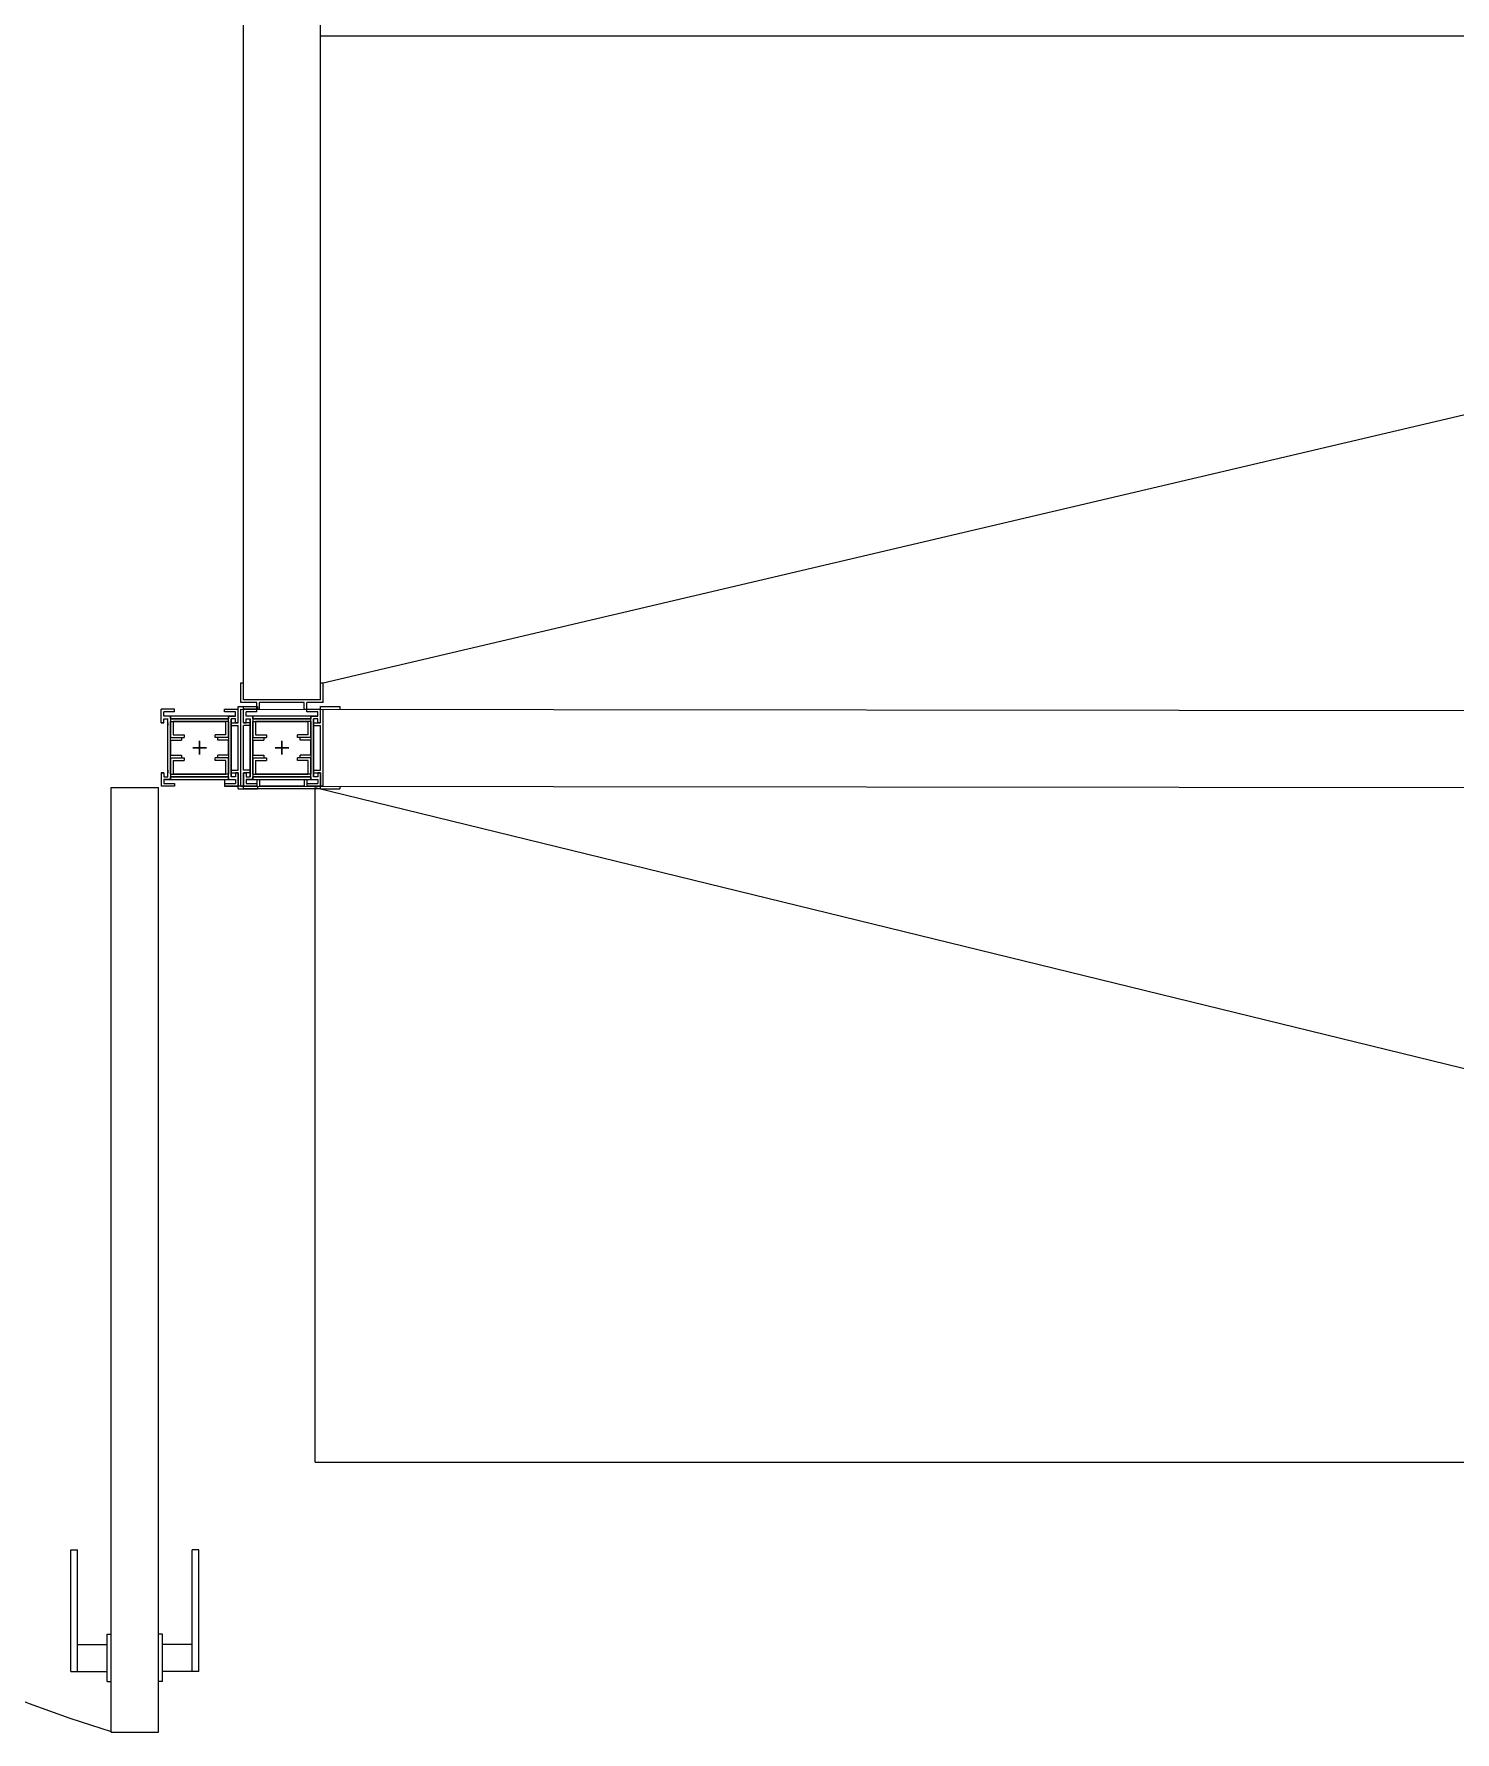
# Model space of a CAD drawing. Header units: centimetres. Extents: x -15 to 273, y 1 to 137.
# Drawn here: x 0.92 to 1.974, y 82.84 to 84.099 of the extents above; entities that cross this region are included whole.
import ezdxf

# ---------------------------------------------------------------- set-up
doc = ezdxf.new("R2010")
doc.units = ezdxf.units.CM
doc.header["$LTSCALE"] = 0.003
doc.header["$MEASUREMENT"] = 0
for name, color, linetype in [('ALV', 2, 'CONTINUOUS'), ('DIV', 2, 'CONTINUOUS'), ('MACANETA', 2, 'CONTINUOUS'), ('PORTA', 2, 'CONTINUOUS')]:
    doc.layers.add(name, color=color, linetype=linetype)

msp = doc.modelspace()

# ---------------------------------------------------------------- linework, layer by layer
at = {"layer": 'ALV', "ltscale": 10}
for p, q in [((1.1345, 83.6176, 0.0057), (3.1739, 84.0971, 1.35)), ((1.1287, 83.0401, -1.0305), (1.1287, 83.5401, 0.3)), ((1.1287, 83.5401, 0.3), (3.1739, 83.0401, 1.35))]:
    msp.add_line(p, q, dxfattribs=at)
at = {"layer": 'DIV'}
for p, q in [((1.0755, 83.6052, 0.0057), (1.0755, 84.146, 0.0057)), ((1.1325, 83.6052, 0.0057), (1.1325, 84.146, 0.0057)), ((1.1325, 84.0971, 0.0057), (3.1739, 84.0971, 1.35)), ((1.0735, 83.6176, 0.0057), (1.0755, 83.6176, 0.0057)), ((1.0735, 83.6032, 0.0057), (1.0735, 83.6176, 0.0057)), ((1.1325, 83.6176, 0.0057), (1.1345, 83.6176, 0.0057)), ((1.1345, 83.6032, 0.0057), (1.1345, 83.6176, 0.0057)), ((1.0715, 83.6001, 0.0057), (1.0859, 83.6001, 0.0057)), ((1.0715, 83.5881, 0.0057), (1.0715, 83.6001, 0.0057)), ((1.0855, 83.6032, 0.0057), (1.0735, 83.6032, 0.0057)), ((1.1325, 83.6052, 0.0057), (1.0755, 83.6052, 0.0057)), ((1.0755, 83.5881, 0.0057), (1.0755, 83.6001, 0.0057)), ((1.0855, 83.5982, 0.0057), (1.0855, 83.6032, 0.0057)), ((1.0859, 83.6001, 0.0057), (1.0859, 83.5981, 0.0057)), ((1.0875, 83.5982, 0.0057), (1.0875, 83.6032, 0.0057)), ((1.1205, 83.6032, 0.0057), (1.0875, 83.6032, 0.0057)), ((1.1205, 83.5982, 0.0057), (1.1205, 83.6032, 0.0057)), ((1.1225, 83.5982, 0.0057), (1.1225, 83.6032, 0.0057)), ((1.1345, 83.6032, 0.0057), (1.1225, 83.6032, 0.0057)), ((1.1325, 83.6001, 0.0057), (1.1469, 83.6001, 0.0057)), ((1.1325, 83.5881, 0.0057), (1.1325, 83.6001, 0.0057)), ((1.1469, 83.6001, 0.0057), (1.1469, 83.5981, 0.0057)), ((1.0245, 83.5981, 0.0057), (1.0145, 83.5981, 0.0057)), ((1.0245, 83.5981, 0.0057), (1.0145, 83.5981, 0.0057)), ((1.0145, 83.5881, 0.0057), (1.0145, 83.5981, 0.0057)), ((1.0165, 83.5881, 0.0057), (1.0145, 83.5881, 0.0057)), ((1.0145, 83.5881, 0.0057), (1.0165, 83.5881, 0.0057)), ((1.0165, 83.5931, 0.0057), (1.0165, 83.5961, 0.0057)), ((1.0245, 83.5961, 0.0057), (1.0165, 83.5961, 0.0057)), ((1.0165, 83.5931, 0.0057), (1.0165, 83.5961, 0.0057)), ((1.0245, 83.5961, 0.0057), (1.0165, 83.5961, 0.0057)), ((1.0695, 83.5931, 0.0057), (1.0165, 83.5931, 0.0057)), ((1.0215, 83.5931, 0.0057), (1.0165, 83.5931, 0.0057)), ((1.0695, 83.5931, 0.0057), (1.0165, 83.5931, 0.0057)), ((1.0215, 83.5931, 0.0057), (1.0165, 83.5931, 0.0057)), ((1.0165, 83.5911, 0.0057), (1.0195, 83.5911, 0.0057)), ((1.0165, 83.5881, 0.0057), (1.0165, 83.5911, 0.0057)), ((1.0165, 83.5881, 0.0057), (1.0165, 83.5911, 0.0057)), ((1.0165, 83.5911, 0.0057), (1.0195, 83.5911, 0.0057)), ((1.0195, 83.5481, 0.0057), (1.0195, 83.5911, 0.0057)), ((1.0195, 83.5881, 0.0057), (1.0195, 83.5861, 0.0057)), ((1.0215, 83.5931, 0.0057), (1.0215, 83.5771, 0.0057)), ((1.0215, 83.5911, 0.0057), (1.0215, 83.5931, 0.0057)), ((1.0645, 83.5911, 0.0057), (1.0215, 83.5911, 0.0057)), ((1.0215, 83.5911, 0.0057), (1.0645, 83.5911, 0.0057)), ((1.0215, 83.5891, 0.0057), (1.0625, 83.5891, 0.0057)), ((1.0215, 83.5501, 0.0057), (1.0215, 83.5891, 0.0057)), ((1.0645, 83.5891, 0.0057), (1.0235, 83.5891, 0.0057)), ((1.0235, 83.5891, 0.0057), (1.0235, 83.5791, 0.0057)), ((1.0245, 83.5961, 0.0057), (1.0245, 83.5981, 0.0057)), ((1.0245, 83.5961, 0.0057), (1.0245, 83.5981, 0.0057)), ((1.0615, 83.5981, 0.0057), (1.0715, 83.5981, 0.0057)), ((1.0615, 83.5961, 0.0057), (1.0615, 83.5981, 0.0057)), ((1.0615, 83.5961, 0.0057), (1.0615, 83.5981, 0.0057)), ((1.0615, 83.5981, 0.0057), (1.0715, 83.5981, 0.0057)), ((1.0695, 83.5961, 0.0057), (1.0615, 83.5961, 0.0057)), ((1.0695, 83.5961, 0.0057), (1.0615, 83.5961, 0.0057)), ((1.0625, 83.5791, 0.0057), (1.0625, 83.5891, 0.0057)), ((1.0645, 83.5931, 0.0057), (1.0645, 83.5911, 0.0057)), ((1.0645, 83.5931, 0.0057), (1.0695, 83.5931, 0.0057)), ((1.0645, 83.5771, 0.0057), (1.0645, 83.5931, 0.0057)), ((1.0645, 83.5931, 0.0057), (1.0695, 83.5931, 0.0057)), ((1.0645, 83.5891, 0.0057), (1.0645, 83.5501, 0.0057)), ((1.0695, 83.5911, 0.0057), (1.0665, 83.5911, 0.0057)), ((1.0665, 83.5911, 0.0057), (1.0665, 83.5481, 0.0057)), ((1.0665, 83.5481, 0.0057), (1.0665, 83.5911, 0.0057)), ((1.0695, 83.5911, 0.0057), (1.0665, 83.5911, 0.0057)), ((1.0665, 83.5881, 0.0057), (1.0715, 83.5881, 0.0057)), ((1.0665, 83.5881, 0.0057), (1.0665, 83.5861, 0.0057)), ((1.0695, 83.5931, 0.0057), (1.0695, 83.5961, 0.0057)), ((1.0695, 83.5931, 0.0057), (1.0695, 83.5961, 0.0057)), ((1.0695, 83.5881, 0.0057), (1.0695, 83.5911, 0.0057)), ((1.0695, 83.5881, 0.0057), (1.0695, 83.5911, 0.0057)), ((1.0695, 83.5881, 0.0057), (1.0715, 83.5881, 0.0057)), ((1.0715, 83.5881, 0.0057), (1.0695, 83.5881, 0.0057)), ((1.0715, 83.5881, 0.0057), (1.0715, 83.5981, 0.0057)), ((1.0715, 83.5881, 0.0057), (1.0715, 83.5981, 0.0057)), ((1.0735, 83.5981, 0.0057), (2.1578, 83.5971, -2.9112)), ((1.0735, 83.5411, 0.0057), (1.0735, 83.5981, 0.0057)), ((1.0735, 83.5411, 0.0057), (1.0735, 83.5981, 0.0057)), ((1.0855, 83.5981, 0.0057), (1.0755, 83.5981, 0.0057)), ((1.0755, 83.5881, 0.0057), (1.0755, 83.5981, 0.0057)), ((1.0855, 83.5981, 0.0057), (1.0755, 83.5981, 0.0057)), ((1.0755, 83.5881, 0.0057), (1.0755, 83.5981, 0.0057)), ((1.0775, 83.5881, 0.0057), (1.0755, 83.5881, 0.0057)), ((1.0805, 83.5881, 0.0057), (1.0755, 83.5881, 0.0057)), ((1.0755, 83.5881, 0.0057), (1.0775, 83.5881, 0.0057)), ((1.0775, 83.5931, 0.0057), (1.0775, 83.5961, 0.0057)), ((1.0855, 83.5961, 0.0057), (1.0775, 83.5961, 0.0057)), ((1.0775, 83.5931, 0.0057), (1.0775, 83.5961, 0.0057)), ((1.0855, 83.5961, 0.0057), (1.0775, 83.5961, 0.0057)), ((1.1305, 83.5931, 0.0057), (1.0775, 83.5931, 0.0057)), ((1.0825, 83.5931, 0.0057), (1.0775, 83.5931, 0.0057)), ((1.1305, 83.5931, 0.0057), (1.0775, 83.5931, 0.0057)), ((1.0825, 83.5931, 0.0057), (1.0775, 83.5931, 0.0057)), ((1.0775, 83.5911, 0.0057), (1.0805, 83.5911, 0.0057)), ((1.0775, 83.5881, 0.0057), (1.0775, 83.5911, 0.0057)), ((1.0775, 83.5881, 0.0057), (1.0775, 83.5911, 0.0057)), ((1.0775, 83.5911, 0.0057), (1.0805, 83.5911, 0.0057)), ((1.0805, 83.5911, 0.0057), (1.0805, 83.5481, 0.0057)), ((1.0805, 83.5481, 0.0057), (1.0805, 83.5911, 0.0057)), ((1.0805, 83.5881, 0.0057), (1.0805, 83.5861, 0.0057)), ((1.0825, 83.5931, 0.0057), (1.0825, 83.5771, 0.0057)), ((1.0825, 83.5911, 0.0057), (1.0825, 83.5931, 0.0057)), ((1.1255, 83.5911, 0.0057), (1.0825, 83.5911, 0.0057)), ((1.0825, 83.5911, 0.0057), (1.1255, 83.5911, 0.0057)), ((1.0825, 83.5891, 0.0057), (1.1235, 83.5891, 0.0057)), ((1.0825, 83.5501, 0.0057), (1.0825, 83.5891, 0.0057)), ((1.1255, 83.5891, 0.0057), (1.0845, 83.5891, 0.0057)), ((1.0845, 83.5891, 0.0057), (1.0845, 83.5791, 0.0057)), ((1.0855, 83.5982, 0.0057), (1.0875, 83.5982, 0.0057)), ((1.0855, 83.5961, 0.0057), (1.0855, 83.5981, 0.0057)), ((1.0855, 83.5961, 0.0057), (1.0855, 83.5981, 0.0057)), ((1.1205, 83.5982, 0.0057), (1.1225, 83.5982, 0.0057)), ((1.1225, 83.5981, 0.0057), (1.1325, 83.5981, 0.0057)), ((1.1225, 83.5961, 0.0057), (1.1225, 83.5981, 0.0057)), ((1.1225, 83.5961, 0.0057), (1.1225, 83.5981, 0.0057)), ((1.1225, 83.5981, 0.0057), (1.1325, 83.5981, 0.0057)), ((1.1305, 83.5961, 0.0057), (1.1225, 83.5961, 0.0057)), ((1.1305, 83.5961, 0.0057), (1.1225, 83.5961, 0.0057)), ((1.1235, 83.5791, 0.0057), (1.1235, 83.5891, 0.0057)), ((1.1255, 83.5931, 0.0057), (1.1255, 83.5911, 0.0057)), ((1.1255, 83.5931, 0.0057), (1.1305, 83.5931, 0.0057)), ((1.1255, 83.5771, 0.0057), (1.1255, 83.5931, 0.0057)), ((1.1255, 83.5931, 0.0057), (1.1305, 83.5931, 0.0057)), ((1.1255, 83.5891, 0.0057), (1.1255, 83.5501, 0.0057)), ((1.1305, 83.5911, 0.0057), (1.1275, 83.5911, 0.0057)), ((1.1275, 83.5911, 0.0057), (1.1275, 83.5481, 0.0057)), ((1.1275, 83.5481, 0.0057), (1.1275, 83.5911, 0.0057)), ((1.1305, 83.5911, 0.0057), (1.1275, 83.5911, 0.0057)), ((1.1275, 83.5881, 0.0057), (1.1325, 83.5881, 0.0057)), ((1.1275, 83.5881, 0.0057), (1.1275, 83.5861, 0.0057)), ((1.1305, 83.5931, 0.0057), (1.1305, 83.5961, 0.0057)), ((1.1305, 83.5931, 0.0057), (1.1305, 83.5961, 0.0057)), ((1.1305, 83.5881, 0.0057), (1.1305, 83.5911, 0.0057)), ((1.1305, 83.5881, 0.0057), (1.1305, 83.5911, 0.0057)), ((1.1305, 83.5881, 0.0057), (1.1325, 83.5881, 0.0057)), ((1.1325, 83.5881, 0.0057), (1.1305, 83.5881, 0.0057)), ((1.1325, 83.5881, 0.0057), (1.1325, 83.5981, 0.0057)), ((1.1325, 83.5881, 0.0057), (1.1325, 83.5981, 0.0057)), ((1.1345, 83.5411, 0.0057), (1.1345, 83.5981, 0.0057)), ((1.0215, 83.5771, 0.0057), (1.0315, 83.5771, 0.0057)), ((1.0215, 83.5751, 0.0057), (1.0295, 83.5751, 0.0057)), ((1.0215, 83.5751, 0.0057), (1.0215, 83.5641, 0.0057)), ((1.0235, 83.5791, 0.0057), (1.0315, 83.5791, 0.0057)), ((1.0295, 83.5771, 0.0057), (1.0295, 83.5751, 0.0057)), ((1.0315, 83.5791, 0.0057), (1.0315, 83.5771, 0.0057)), ((1.043, 83.5645, 0.0057), (1.043, 83.5747, 0.0057)), ((1.043, 83.5645, 0.0057), (1.043, 83.5747, 0.0057)), ((1.043, 83.5645, 0.0057), (1.043, 83.5747, 0.0057)), ((1.043, 83.5647, 0.0057), (1.043, 83.5745, 0.0057)), ((1.043, 83.5745, 0.0057), (1.043, 83.5647, 0.0057)), ((1.0625, 83.5791, 0.0057), (1.0545, 83.5791, 0.0057)), ((1.0545, 83.5771, 0.0057), (1.0545, 83.5791, 0.0057)), ((1.0645, 83.5771, 0.0057), (1.0545, 83.5771, 0.0057)), ((1.0565, 83.5751, 0.0057), (1.0565, 83.5771, 0.0057)), ((1.0645, 83.5751, 0.0057), (1.0565, 83.5751, 0.0057)), ((1.0645, 83.5641, 0.0057), (1.0645, 83.5751, 0.0057)), ((1.0665, 83.5861, 0.0057), (1.0715, 83.5861, 0.0057)), ((1.0715, 83.5531, 0.0057), (1.0715, 83.5861, 0.0057)), ((1.0805, 83.5861, 0.0057), (1.0755, 83.5861, 0.0057)), ((1.0755, 83.5531, 0.0057), (1.0755, 83.5861, 0.0057)), ((1.0825, 83.5771, 0.0057), (1.0925, 83.5771, 0.0057)), ((1.0825, 83.5751, 0.0057), (1.0905, 83.5751, 0.0057)), ((1.0825, 83.5751, 0.0057), (1.0825, 83.5641, 0.0057)), ((1.0845, 83.5791, 0.0057), (1.0925, 83.5791, 0.0057)), ((1.0905, 83.5771, 0.0057), (1.0905, 83.5751, 0.0057)), ((1.0925, 83.5791, 0.0057), (1.0925, 83.5771, 0.0057)), ((1.104, 83.5645, 0.0057), (1.104, 83.5747, 0.0057)), ((1.104, 83.5645, 0.0057), (1.104, 83.5747, 0.0057)), ((1.104, 83.5645, 0.0057), (1.104, 83.5747, 0.0057)), ((1.104, 83.5647, 0.0057), (1.104, 83.5745, 0.0057)), ((1.104, 83.5745, 0.0057), (1.104, 83.5647, 0.0057)), ((1.1235, 83.5791, 0.0057), (1.1155, 83.5791, 0.0057)), ((1.1155, 83.5771, 0.0057), (1.1155, 83.5791, 0.0057)), ((1.1255, 83.5771, 0.0057), (1.1155, 83.5771, 0.0057)), ((1.1175, 83.5751, 0.0057), (1.1175, 83.5771, 0.0057)), ((1.1255, 83.5751, 0.0057), (1.1175, 83.5751, 0.0057)), ((1.1255, 83.5641, 0.0057), (1.1255, 83.5751, 0.0057)), ((1.1275, 83.5861, 0.0057), (1.1325, 83.5861, 0.0057)), ((1.1325, 83.5531, 0.0057), (1.1325, 83.5861, 0.0057)), ((1.0215, 83.5641, 0.0057), (1.0295, 83.5641, 0.0057)), ((1.0215, 83.5621, 0.0057), (1.0315, 83.5621, 0.0057)), ((1.0215, 83.5621, 0.0057), (1.0215, 83.5461, 0.0057)), ((1.0295, 83.5641, 0.0057), (1.0295, 83.5621, 0.0057)), ((1.0315, 83.5621, 0.0057), (1.0315, 83.5601, 0.0057)), ((1.0379, 83.5696, 0.0057), (1.0481, 83.5696, 0.0057)), ((1.0379, 83.5696, 0.0057), (1.0481, 83.5696, 0.0057)), ((1.0481, 83.5696, 0.0057), (1.0379, 83.5696, 0.0057)), ((1.0479, 83.5696, 0.0057), (1.038, 83.5696, 0.0057)), ((1.038, 83.5696, 0.0057), (1.0479, 83.5696, 0.0057)), ((1.0645, 83.5621, 0.0057), (1.0545, 83.5621, 0.0057)), ((1.0545, 83.5601, 0.0057), (1.0545, 83.5621, 0.0057)), ((1.0645, 83.5641, 0.0057), (1.0565, 83.5641, 0.0057)), ((1.0565, 83.5621, 0.0057), (1.0565, 83.5641, 0.0057)), ((1.0645, 83.5461, 0.0057), (1.0645, 83.5621, 0.0057)), ((1.0825, 83.5641, 0.0057), (1.0905, 83.5641, 0.0057)), ((1.0825, 83.5621, 0.0057), (1.0925, 83.5621, 0.0057)), ((1.0825, 83.5621, 0.0057), (1.0825, 83.5461, 0.0057)), ((1.0905, 83.5641, 0.0057), (1.0905, 83.5621, 0.0057)), ((1.0925, 83.5621, 0.0057), (1.0925, 83.5601, 0.0057)), ((1.0989, 83.5696, 0.0057), (1.1091, 83.5696, 0.0057)), ((1.0989, 83.5696, 0.0057), (1.1091, 83.5696, 0.0057)), ((1.1091, 83.5696, 0.0057), (1.0989, 83.5696, 0.0057)), ((1.1089, 83.5696, 0.0057), (1.099, 83.5696, 0.0057)), ((1.099, 83.5696, 0.0057), (1.1089, 83.5696, 0.0057)), ((1.1255, 83.5621, 0.0057), (1.1155, 83.5621, 0.0057)), ((1.1155, 83.5601, 0.0057), (1.1155, 83.5621, 0.0057)), ((1.1255, 83.5641, 0.0057), (1.1175, 83.5641, 0.0057)), ((1.1175, 83.5621, 0.0057), (1.1175, 83.5641, 0.0057)), ((1.1255, 83.5461, 0.0057), (1.1255, 83.5621, 0.0057)), ((1.0145, 83.5511, 0.0057), (1.0165, 83.5511, 0.0057)), ((1.0145, 83.5511, 0.0057), (1.0145, 83.5411, 0.0057)), ((1.0165, 83.5511, 0.0057), (1.0145, 83.5511, 0.0057)), ((1.0165, 83.5511, 0.0057), (1.0165, 83.5481, 0.0057)), ((1.0165, 83.5511, 0.0057), (1.0165, 83.5481, 0.0057)), ((1.0195, 83.5531, 0.0057), (1.0195, 83.5511, 0.0057)), ((1.0215, 83.5501, 0.0057), (1.0625, 83.5501, 0.0057)), ((1.0235, 83.5601, 0.0057), (1.0315, 83.5601, 0.0057)), ((1.0235, 83.5601, 0.0057), (1.0235, 83.5501, 0.0057)), ((1.0645, 83.5501, 0.0057), (1.0235, 83.5501, 0.0057)), ((1.0625, 83.5601, 0.0057), (1.0545, 83.5601, 0.0057)), ((1.0625, 83.5501, 0.0057), (1.0625, 83.5601, 0.0057)), ((1.0665, 83.5531, 0.0057), (1.0715, 83.5531, 0.0057)), ((1.0665, 83.5531, 0.0057), (1.0665, 83.5511, 0.0057)), ((1.0665, 83.5511, 0.0057), (1.0715, 83.5511, 0.0057)), ((1.0715, 83.5511, 0.0057), (1.0695, 83.5511, 0.0057)), ((1.0695, 83.5511, 0.0057), (1.0695, 83.5481, 0.0057)), ((1.0695, 83.5511, 0.0057), (1.0695, 83.5481, 0.0057)), ((1.0695, 83.5511, 0.0057), (1.0715, 83.5511, 0.0057)), ((1.0715, 83.5391, 0.0057), (1.0715, 83.5511, 0.0057)), ((1.0715, 83.5511, 0.0057), (1.0715, 83.5411, 0.0057)), ((1.0715, 83.5511, 0.0057), (1.0715, 83.5411, 0.0057)), ((1.0805, 83.5531, 0.0057), (1.0755, 83.5531, 0.0057)), ((1.0755, 83.5511, 0.0057), (1.0775, 83.5511, 0.0057)), ((1.0755, 83.5511, 0.0057), (1.0755, 83.5411, 0.0057)), ((1.0805, 83.5511, 0.0057), (1.0755, 83.5511, 0.0057)), ((1.0755, 83.5391, 0.0057), (1.0755, 83.5511, 0.0057)), ((1.0755, 83.5511, 0.0057), (1.0755, 83.5411, 0.0057)), ((1.0775, 83.5511, 0.0057), (1.0755, 83.5511, 0.0057)), ((1.0775, 83.5511, 0.0057), (1.0775, 83.5481, 0.0057)), ((1.0775, 83.5511, 0.0057), (1.0775, 83.5481, 0.0057)), ((1.0805, 83.5531, 0.0057), (1.0805, 83.5511, 0.0057)), ((1.0825, 83.5501, 0.0057), (1.1235, 83.5501, 0.0057)), ((1.0845, 83.5601, 0.0057), (1.0925, 83.5601, 0.0057)), ((1.0845, 83.5601, 0.0057), (1.0845, 83.5501, 0.0057)), ((1.1255, 83.5501, 0.0057), (1.0845, 83.5501, 0.0057)), ((1.1235, 83.5601, 0.0057), (1.1155, 83.5601, 0.0057)), ((1.1235, 83.5501, 0.0057), (1.1235, 83.5601, 0.0057)), ((1.1275, 83.5531, 0.0057), (1.1325, 83.5531, 0.0057)), ((1.1275, 83.5531, 0.0057), (1.1275, 83.5511, 0.0057)), ((1.1275, 83.5511, 0.0057), (1.1325, 83.5511, 0.0057)), ((1.1325, 83.5511, 0.0057), (1.1305, 83.5511, 0.0057)), ((1.1305, 83.5511, 0.0057), (1.1305, 83.5481, 0.0057)), ((1.1305, 83.5511, 0.0057), (1.1305, 83.5481, 0.0057)), ((1.1305, 83.5511, 0.0057), (1.1325, 83.5511, 0.0057)), ((1.1325, 83.5391, 0.0057), (1.1325, 83.5511, 0.0057)), ((1.1325, 83.5511, 0.0057), (1.1325, 83.5411, 0.0057)), ((1.1325, 83.5511, 0.0057), (1.1325, 83.5411, 0.0057)), ((1.0245, 83.5411, 0.0057), (1.0145, 83.5411, 0.0057)), ((1.0245, 83.5411, 0.0057), (1.0145, 83.5411, 0.0057)), ((1.0165, 83.5481, 0.0057), (1.0195, 83.5481, 0.0057)), ((1.0165, 83.5481, 0.0057), (1.0195, 83.5481, 0.0057)), ((1.0165, 83.5461, 0.0057), (1.0695, 83.5461, 0.0057)), ((1.0215, 83.5461, 0.0057), (1.0165, 83.5461, 0.0057)), ((1.0165, 83.5461, 0.0057), (1.0165, 83.5431, 0.0057)), ((1.0165, 83.5461, 0.0057), (1.0695, 83.5461, 0.0057)), ((1.0165, 83.5461, 0.0057), (1.0165, 83.5431, 0.0057)), ((1.0215, 83.5461, 0.0057), (1.0165, 83.5461, 0.0057)), ((1.0165, 83.5431, 0.0057), (1.0245, 83.5431, 0.0057)), ((1.0165, 83.5431, 0.0057), (1.0245, 83.5431, 0.0057)), ((1.0645, 83.5481, 0.0057), (1.0215, 83.5481, 0.0057)), ((1.0215, 83.5481, 0.0057), (1.0645, 83.5481, 0.0057)), ((1.0215, 83.5461, 0.0057), (1.0215, 83.5481, 0.0057)), ((1.0245, 83.5461, 0.0057), (1.0265, 83.5461, 0.0057)), ((1.0245, 83.5431, 0.0057), (1.0245, 83.5411, 0.0057)), ((1.0245, 83.5431, 0.0057), (1.0245, 83.5411, 0.0057)), ((1.0595, 83.5461, 0.0057), (1.0615, 83.5461, 0.0057)), ((1.0615, 83.5461, 0.0057), (1.0615, 83.5411, 0.0057)), ((1.0615, 83.5431, 0.0057), (1.0615, 83.5411, 0.0057)), ((1.0615, 83.5431, 0.0057), (1.0695, 83.5431, 0.0057)), ((1.0615, 83.5431, 0.0057), (1.0615, 83.5411, 0.0057)), ((1.0615, 83.5431, 0.0057), (1.0695, 83.5431, 0.0057)), ((1.0615, 83.5411, 0.0057), (1.0715, 83.5411, 0.0057)), ((1.0735, 83.5411, 0.0057), (1.0615, 83.5411, 0.0057)), ((1.0615, 83.5411, 0.0057), (1.0715, 83.5411, 0.0057)), ((1.0645, 83.5481, 0.0057), (1.0645, 83.5461, 0.0057)), ((1.0645, 83.5461, 0.0057), (1.0695, 83.5461, 0.0057)), ((1.0645, 83.5461, 0.0057), (1.0695, 83.5461, 0.0057)), ((1.0695, 83.5481, 0.0057), (1.0665, 83.5481, 0.0057)), ((1.0695, 83.5481, 0.0057), (1.0665, 83.5481, 0.0057)), ((1.0695, 83.5461, 0.0057), (1.0695, 83.5431, 0.0057)), ((1.0695, 83.5461, 0.0057), (1.0695, 83.5431, 0.0057)), ((1.0715, 83.5391, 0.0057), (1.0859, 83.5391, 0.0057)), ((1.0735, 83.5411, 0.0057), (2.1578, 83.5401, -2.9112)), ((1.0855, 83.5411, 0.0057), (1.0735, 83.5411, 0.0057)), ((1.0855, 83.5411, 0.0057), (1.0755, 83.5411, 0.0057)), ((1.0855, 83.5411, 0.0057), (1.0755, 83.5411, 0.0057)), ((1.1325, 83.5391, 0.0057), (1.0755, 83.5391, 0.0057)), ((1.0775, 83.5481, 0.0057), (1.0805, 83.5481, 0.0057)), ((1.0775, 83.5481, 0.0057), (1.0805, 83.5481, 0.0057)), ((1.0775, 83.5461, 0.0057), (1.1305, 83.5461, 0.0057)), ((1.0825, 83.5461, 0.0057), (1.0775, 83.5461, 0.0057)), ((1.0775, 83.5461, 0.0057), (1.0775, 83.5431, 0.0057)), ((1.0775, 83.5461, 0.0057), (1.1305, 83.5461, 0.0057)), ((1.0775, 83.5461, 0.0057), (1.0775, 83.5431, 0.0057)), ((1.0825, 83.5461, 0.0057), (1.0775, 83.5461, 0.0057)), ((1.0775, 83.5431, 0.0057), (1.0855, 83.5431, 0.0057)), ((1.0775, 83.5431, 0.0057), (1.0855, 83.5431, 0.0057)), ((1.1255, 83.5481, 0.0057), (1.0825, 83.5481, 0.0057)), ((1.0825, 83.5481, 0.0057), (1.1255, 83.5481, 0.0057)), ((1.0825, 83.5461, 0.0057), (1.0825, 83.5481, 0.0057)), ((1.0855, 83.5461, 0.0057), (1.0855, 83.5411, 0.0057)), ((1.0855, 83.5461, 0.0057), (1.0875, 83.5461, 0.0057)), ((1.0855, 83.5431, 0.0057), (1.0855, 83.5411, 0.0057)), ((1.0855, 83.5431, 0.0057), (1.0855, 83.5411, 0.0057)), ((1.0859, 83.5411, 0.0057), (1.0859, 83.5391, 0.0057)), ((1.0875, 83.5461, 0.0057), (1.0875, 83.5411, 0.0057)), ((1.1205, 83.5411, 0.0057), (1.0875, 83.5411, 0.0057)), ((1.1205, 83.5461, 0.0057), (1.1205, 83.5411, 0.0057)), ((1.1205, 83.5461, 0.0057), (1.1225, 83.5461, 0.0057)), ((1.1225, 83.5461, 0.0057), (1.1225, 83.5411, 0.0057)), ((1.1225, 83.5431, 0.0057), (1.1225, 83.5411, 0.0057)), ((1.1225, 83.5431, 0.0057), (1.1305, 83.5431, 0.0057)), ((1.1225, 83.5431, 0.0057), (1.1225, 83.5411, 0.0057)), ((1.1225, 83.5431, 0.0057), (1.1305, 83.5431, 0.0057)), ((1.1225, 83.5411, 0.0057), (1.1325, 83.5411, 0.0057)), ((1.1345, 83.5411, 0.0057), (1.1225, 83.5411, 0.0057)), ((1.1225, 83.5411, 0.0057), (1.1325, 83.5411, 0.0057)), ((1.1255, 83.5481, 0.0057), (1.1255, 83.5461, 0.0057)), ((1.1255, 83.5461, 0.0057), (1.1305, 83.5461, 0.0057)), ((1.1255, 83.5461, 0.0057), (1.1305, 83.5461, 0.0057)), ((1.1305, 83.5481, 0.0057), (1.1275, 83.5481, 0.0057)), ((1.1305, 83.5481, 0.0057), (1.1275, 83.5481, 0.0057)), ((1.1305, 83.5461, 0.0057), (1.1305, 83.5431, 0.0057)), ((1.1305, 83.5461, 0.0057), (1.1305, 83.5431, 0.0057)), ((1.1325, 83.5391, 0.0057), (1.1469, 83.5391, 0.0057)), ((1.1469, 83.5411, 0.0057), (1.1469, 83.5391, 0.0057)), ((1.1287, 83.0401, -1.0305), (3.1739, 83.0401, 1.35))]:
    msp.add_line(p, q, dxfattribs=at)
at = {"layer": 'MACANETA'}
for p, q in [((0.9475, 82.8851, 0.0057), (0.9475, 82.9751, 0.0057)), ((0.9475, 82.9751, 0.0057), (0.9525, 82.9751, 0.0057)), ((0.9525, 82.8851, 0.0057), (0.9525, 82.9751, 0.0057)), ((1.0375, 82.8851, 0.0057), (1.0375, 82.9751, 0.0057)), ((1.0425, 82.9751, 0.0057), (1.0375, 82.9751, 0.0057)), ((1.0425, 82.8851, 0.0057), (1.0425, 82.9751, 0.0057)), ((0.9745, 82.9126, 0.0057), (0.9775, 82.9126, 0.0057)), ((0.9745, 82.8776, 0.0057), (0.9745, 82.9126, 0.0057)), ((1.0155, 82.9126, 0.0057), (1.0125, 82.9126, 0.0057)), ((1.0155, 82.8776, 0.0057), (1.0155, 82.9126, 0.0057)), ((0.9525, 82.9051, 0.0057), (0.9745, 82.9051, 0.0057)), ((1.0375, 82.9051, 0.0057), (1.0155, 82.9051, 0.0057)), ((0.9475, 82.8851, 0.0057), (0.9745, 82.8851, 0.0057)), ((1.0425, 82.8851, 0.0057), (1.0155, 82.8851, 0.0057)), ((0.9745, 82.8776, 0.0057), (0.9775, 82.8776, 0.0057)), ((1.0155, 82.8776, 0.0057), (1.0125, 82.8776, 0.0057))]:
    msp.add_line(p, q, dxfattribs=at)
at = {"layer": 'PORTA'}
for p, q in [((0.9775, 82.8401, 0.0057), (0.9775, 83.5401, 0.0057)), ((0.9775, 83.5401, 0.0057), (1.0125, 83.5401, 0.0057)), ((1.0125, 82.8401, 0.0057), (1.0125, 83.5401, 0.0057)), ((0.9775, 82.8401, 0.0057), (1.0125, 82.8401, 0.0057))]:
    msp.add_line(p, q, dxfattribs=at)
at = {"layer": 'PORTA', "color": 1}
msp.add_arc((1.2648, 83.7796, 0.0057), 0.982, 194.1169, 252.9863, dxfattribs=at)

doc.saveas('drawing.dxf')
